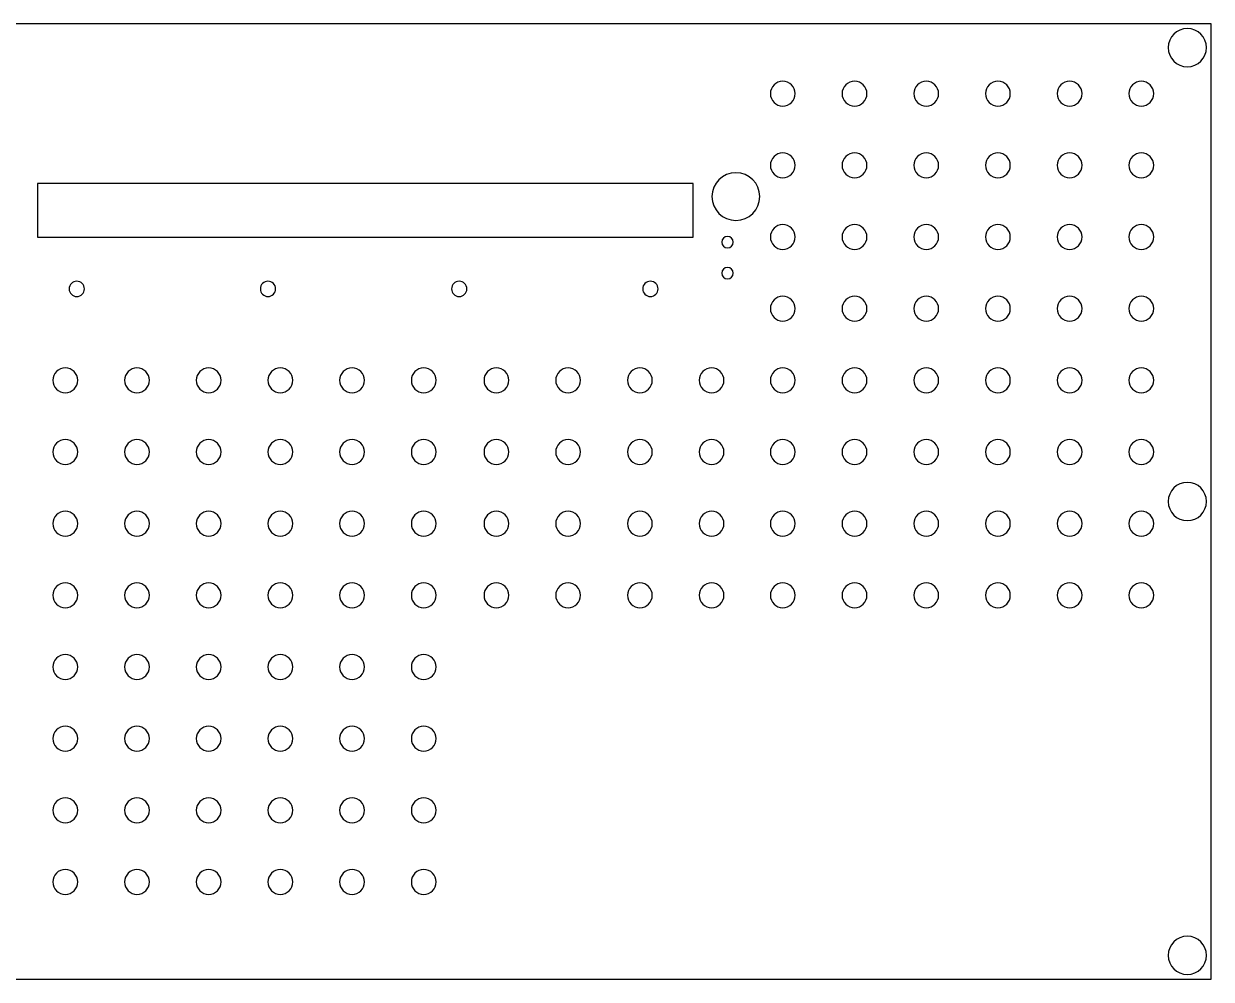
# Model space of a CAD drawing. Extents: x -567 to 567, y -283 to 283.
# Drawn here: x -137 to 567, y -283 to 283 of the extents above; entities that cross this region are included whole.
import ezdxf

# ---------------------------------------------------------------- set-up
doc = ezdxf.new("R2010")
doc.units = 0
doc.layers.add('Shape2DView', color=7, linetype='CONTINUOUS')

msp = doc.modelspace()

# ---------------------------------------------------------------- linework, layer by layer
at = {"layer": 'Shape2DView', "color": 7}
for points in [[(566.929134, 283.464567), (-566.929134, 283.464567), (-566.929134, -283.464567)], [(566.929134, -283.464567), (566.929134, 283.464567)], [(259.715905, 188.708032), (-129.092599, 188.708032), (-129.092599, 156.925985)], [(259.715905, 156.925985), (259.715905, 188.708032)], [(-129.092599, 156.925985), (259.715905, 156.925985)], [(-566.929134, -283.464567), (566.929134, -283.464567)]]:
    msp.add_lwpolyline(points, dxfattribs=at)
for points in [[(552.755875, 280.629921), (546.493754, 280.629921), (541.417301, 275.553474), (541.417292, 269.291354)], [(564.094457, 269.291354), (564.094449, 275.553474), (559.017995, 280.629921), (552.755875, 280.629921)], [(541.417292, 269.291354), (541.417284, 263.029233), (546.493724, 257.952773), (552.755845, 257.952756)], [(552.755905, 257.952756), (559.018025, 257.952773), (564.094466, 263.029233), (564.094457, 269.291354)], [(312.845649, 249.349607), (308.775271, 249.349607), (305.475576, 246.049916), (305.47557, 241.979537)], [(320.215728, 241.979537), (320.215723, 246.049916), (316.916028, 249.349607), (312.845649, 249.349607)], [(355.365335, 249.349607), (351.294956, 249.349607), (347.995261, 246.049916), (347.995256, 241.979537)], [(362.735413, 241.979537), (362.735408, 246.049916), (359.435713, 249.349607), (355.365335, 249.349607)], [(397.885019, 249.349607), (393.814641, 249.349607), (390.514946, 246.049916), (390.51494, 241.979537)], [(405.255098, 241.979537), (405.255093, 246.049916), (401.955398, 249.349607), (397.885019, 249.349607)], [(440.404705, 249.349607), (436.334326, 249.349607), (433.034631, 246.049916), (433.034626, 241.979537)], [(447.774784, 241.979537), (447.774778, 246.049916), (444.475083, 249.349607), (440.404705, 249.349607)], [(482.92439, 249.349607), (478.854011, 249.349607), (475.554316, 246.049916), (475.554311, 241.979537)], [(490.294468, 241.979537), (490.294463, 246.049916), (486.994768, 249.349607), (482.92439, 249.349607)], [(525.444075, 249.349607), (521.373696, 249.349607), (518.074001, 246.049916), (518.073996, 241.979537)], [(532.814154, 241.979537), (532.814148, 246.049916), (529.514453, 249.349607), (525.444075, 249.349607)], [(305.47557, 241.979537), (305.475565, 237.909159), (308.775251, 234.60946), (312.84563, 234.609449)], [(312.845669, 234.609449), (316.916048, 234.60946), (320.215734, 237.909159), (320.215728, 241.979537)], [(347.995256, 241.979537), (347.99525, 237.909159), (351.294937, 234.609459), (355.365315, 234.609449)], [(355.365354, 234.609449), (359.435732, 234.609459), (362.735419, 237.909159), (362.735413, 241.979537)], [(390.51494, 241.979537), (390.514935, 237.909159), (393.814621, 234.609459), (397.885, 234.609449)], [(397.885039, 234.609449), (401.955417, 234.609459), (405.255104, 237.909159), (405.255098, 241.979537)], [(433.034626, 241.979537), (433.03462, 237.909159), (436.334307, 234.609459), (440.404685, 234.609449)], [(440.404724, 234.609449), (444.475103, 234.609459), (447.774789, 237.909159), (447.774784, 241.979537)], [(475.554311, 241.979537), (475.554305, 237.909159), (478.853992, 234.609459), (482.92437, 234.609449)], [(482.924409, 234.609449), (486.994787, 234.609459), (490.294474, 237.909159), (490.294468, 241.979537)], [(518.073996, 241.979537), (518.07399, 237.909159), (521.373676, 234.60946), (525.444055, 234.609449)], [(525.444095, 234.609449), (529.514473, 234.60946), (532.814159, 237.909159), (532.814154, 241.979537)], [(312.845649, 206.829922), (308.775271, 206.829922), (305.475576, 203.530231), (305.47557, 199.459853)], [(320.215728, 199.459853), (320.215723, 203.530231), (316.916028, 206.829922), (312.845649, 206.829922)], [(355.365335, 206.829922), (351.294956, 206.829922), (347.995261, 203.530231), (347.995256, 199.459853)], [(362.735413, 199.459853), (362.735408, 203.530231), (359.435713, 206.829922), (355.365335, 206.829922)], [(397.885019, 206.829922), (393.814641, 206.829922), (390.514946, 203.530231), (390.51494, 199.459853)], [(405.255098, 199.459853), (405.255093, 203.530231), (401.955398, 206.829922), (397.885019, 206.829922)], [(440.404705, 206.829922), (436.334326, 206.829922), (433.034631, 203.530231), (433.034626, 199.459853)], [(447.774784, 199.459853), (447.774778, 203.530231), (444.475083, 206.829922), (440.404705, 206.829922)], [(482.92439, 206.829922), (478.854011, 206.829922), (475.554316, 203.530231), (475.554311, 199.459853)], [(490.294468, 199.459853), (490.294463, 203.530231), (486.994768, 206.829922), (482.92439, 206.829922)], [(525.444075, 206.829922), (521.373696, 206.829922), (518.074001, 203.530231), (518.073996, 199.459853)], [(532.814154, 199.459853), (532.814148, 203.530231), (529.514453, 206.829922), (525.444075, 206.829922)], [(305.47557, 199.459853), (305.475565, 195.389474), (308.775251, 192.089775), (312.84563, 192.089764)], [(312.845669, 192.089764), (316.916048, 192.089775), (320.215734, 195.389474), (320.215728, 199.459853)], [(347.995256, 199.459853), (347.99525, 195.389474), (351.294937, 192.089775), (355.365315, 192.089764)], [(355.365354, 192.089764), (359.435732, 192.089775), (362.735419, 195.389474), (362.735413, 199.459853)], [(390.51494, 199.459853), (390.514935, 195.389474), (393.814621, 192.089775), (397.885, 192.089764)], [(397.885039, 192.089764), (401.955417, 192.089775), (405.255104, 195.389474), (405.255098, 199.459853)], [(433.034626, 199.459853), (433.03462, 195.389474), (436.334307, 192.089775), (440.404685, 192.089764)], [(440.404724, 192.089764), (444.475103, 192.089775), (447.774789, 195.389474), (447.774784, 199.459853)], [(475.554311, 199.459853), (475.554305, 195.389474), (478.853992, 192.089775), (482.92437, 192.089764)], [(482.924409, 192.089764), (486.994787, 192.089775), (490.294474, 195.389474), (490.294468, 199.459853)], [(518.073996, 199.459853), (518.07399, 195.389474), (521.373676, 192.089775), (525.444055, 192.089764)], [(525.444095, 192.089764), (529.514473, 192.089775), (532.814159, 195.389474), (532.814154, 199.459853)], [(284.998111, 195.080315), (277.17046, 195.080295), (270.824909, 188.734719), (270.82492, 180.907068)], [(299.171377, 180.907068), (299.171387, 188.734719), (292.825836, 195.080295), (284.998186, 195.080315)], [(270.82492, 180.907068), (270.82493, 173.079417), (277.170498, 166.733858), (284.998148, 166.733858)], [(284.998148, 166.733858), (292.825799, 166.733858), (299.171366, 173.079417), (299.171377, 180.907068)], [(312.845649, 164.310237), (308.775271, 164.310237), (305.475576, 161.010546), (305.47557, 156.940168)], [(320.215728, 156.940168), (320.215723, 161.010546), (316.916028, 164.310237), (312.845649, 164.310237)], [(355.365335, 164.310237), (351.294956, 164.310237), (347.995261, 161.010546), (347.995256, 156.940168)], [(362.735413, 156.940168), (362.735408, 161.010546), (359.435713, 164.310237), (355.365335, 164.310237)], [(397.885019, 164.310237), (393.814641, 164.310237), (390.514946, 161.010546), (390.51494, 156.940168)], [(405.255098, 156.940168), (405.255093, 161.010546), (401.955398, 164.310237), (397.885019, 164.310237)], [(440.404705, 164.310237), (436.334326, 164.310237), (433.034631, 161.010546), (433.034626, 156.940168)], [(447.774784, 156.940168), (447.774778, 161.010546), (444.475083, 164.310237), (440.404705, 164.310237)], [(482.92439, 164.310237), (478.854011, 164.310237), (475.554316, 161.010546), (475.554311, 156.940168)], [(490.294468, 156.940168), (490.294463, 161.010546), (486.994768, 164.310237), (482.92439, 164.310237)], [(525.444075, 164.310237), (521.373696, 164.310237), (518.074001, 161.010546), (518.073996, 156.940168)], [(532.814154, 156.940168), (532.814148, 161.010546), (529.514453, 164.310237), (525.444075, 164.310237)], [(280.074331, 157.285985), (278.195695, 157.28598), (276.672763, 155.763041), (276.672765, 153.884405)], [(283.475914, 153.884405), (283.475917, 155.763041), (281.952985, 157.28598), (280.074349, 157.285985)], [(305.47557, 156.940168), (305.475565, 152.86979), (308.775251, 149.57009), (312.84563, 149.570079)], [(312.845669, 149.570079), (316.916048, 149.57009), (320.215734, 152.86979), (320.215728, 156.940168)], [(347.995256, 156.940168), (347.99525, 152.869789), (351.294937, 149.57009), (355.365315, 149.570079)], [(355.365354, 149.570079), (359.435732, 149.57009), (362.735419, 152.869789), (362.735413, 156.940168)], [(390.51494, 156.940168), (390.514935, 152.869789), (393.814621, 149.57009), (397.885, 149.570079)], [(397.885039, 149.570079), (401.955417, 149.57009), (405.255104, 152.869789), (405.255098, 156.940168)], [(433.034626, 156.940168), (433.03462, 152.869789), (436.334307, 149.57009), (440.404685, 149.570079)], [(440.404724, 149.570079), (444.475103, 149.57009), (447.774789, 152.869789), (447.774784, 156.940168)], [(475.554311, 156.940168), (475.554305, 152.869789), (478.853992, 149.57009), (482.92437, 149.570079)], [(482.924409, 149.570079), (486.994787, 149.57009), (490.294474, 152.869789), (490.294468, 156.940168)], [(518.073996, 156.940168), (518.07399, 152.86979), (521.373676, 149.57009), (525.444055, 149.570079)], [(525.444095, 149.570079), (529.514473, 149.57009), (532.814159, 152.86979), (532.814154, 156.940168)], [(276.672765, 153.884405), (276.672767, 152.005769), (278.195704, 150.482835), (280.07434, 150.482835)], [(280.07434, 150.482835), (281.952976, 150.482835), (283.475912, 152.005769), (283.475914, 153.884405)], [(280.074331, 138.897638), (278.195695, 138.897633), (276.672763, 137.374694), (276.672765, 135.496058)], [(276.672765, 135.496058), (276.672767, 133.617422), (278.195704, 132.094488), (280.07434, 132.094488)], [(280.07434, 132.094488), (281.952976, 132.094488), (283.475912, 133.617422), (283.475914, 135.496058)], [(283.475914, 135.496058), (283.475917, 137.374694), (281.952985, 138.897633), (280.074349, 138.897638)], [(-105.854186, 130.671496), (-108.359034, 130.671496), (-110.389615, 128.640917), (-110.389618, 126.136069)], [(-101.318753, 126.136069), (-101.318756, 128.640917), (-103.349337, 130.671496), (-105.854186, 130.671496)], [(7.531641, 130.671496), (5.026793, 130.671496), (2.996211, 128.640917), (2.996208, 126.136069)], [(12.067074, 126.136069), (12.067071, 128.640917), (10.036489, 130.671496), (7.531641, 130.671496)], [(120.917468, 130.671496), (118.41262, 130.671496), (116.382039, 128.640917), (116.382035, 126.136069)], [(125.452901, 126.136069), (125.452898, 128.640917), (123.422316, 130.671496), (120.917468, 130.671496)], [(234.303295, 130.671496), (231.798447, 130.671496), (229.767865, 128.640917), (229.767862, 126.136069)], [(238.838728, 126.136069), (238.838724, 128.640917), (236.808143, 130.671496), (234.303295, 130.671496)], [(-110.389618, 126.136069), (-110.389622, 123.631221), (-108.359046, 121.600636), (-105.854198, 121.60063)], [(-105.854174, 121.60063), (-103.349325, 121.600636), (-101.318749, 123.631221), (-101.318753, 126.136069)], [(2.996208, 126.136069), (2.996205, 123.631221), (5.026781, 121.600636), (7.531629, 121.60063)], [(7.531653, 121.60063), (10.036501, 121.600636), (12.067077, 123.631221), (12.067074, 126.136069)], [(116.382035, 126.136069), (116.382032, 123.631221), (118.412608, 121.600636), (120.917456, 121.60063)], [(120.91748, 121.60063), (123.422328, 121.600636), (125.452905, 123.631221), (125.452901, 126.136069)], [(229.767862, 126.136069), (229.767858, 123.631221), (231.798435, 121.600636), (234.303283, 121.60063)], [(234.303307, 121.60063), (236.808155, 121.600636), (238.838731, 123.631221), (238.838728, 126.136069)], [(312.845649, 121.790552), (308.775271, 121.790552), (305.475576, 118.490861), (305.47557, 114.420482)], [(320.215728, 114.420482), (320.215723, 118.490861), (316.916028, 121.790552), (312.845649, 121.790552)], [(355.365335, 121.790552), (351.294956, 121.790552), (347.995261, 118.490861), (347.995256, 114.420482)], [(362.735413, 114.420482), (362.735408, 118.490861), (359.435713, 121.790552), (355.365335, 121.790552)], [(397.885019, 121.790552), (393.814641, 121.790552), (390.514946, 118.490861), (390.51494, 114.420482)], [(405.255098, 114.420482), (405.255093, 118.490861), (401.955398, 121.790552), (397.885019, 121.790552)], [(440.404705, 121.790552), (436.334326, 121.790552), (433.034631, 118.490861), (433.034626, 114.420482)], [(447.774784, 114.420482), (447.774778, 118.490861), (444.475083, 121.790552), (440.404705, 121.790552)], [(482.92439, 121.790552), (478.854011, 121.790552), (475.554316, 118.490861), (475.554311, 114.420482)], [(490.294468, 114.420482), (490.294463, 118.490861), (486.994768, 121.790552), (482.92439, 121.790552)], [(525.444075, 121.790552), (521.373696, 121.790552), (518.074001, 118.490861), (518.073996, 114.420482)], [(532.814154, 114.420482), (532.814148, 118.490861), (529.514453, 121.790552), (525.444075, 121.790552)], [(305.47557, 114.420482), (305.475565, 110.350104), (308.775251, 107.050405), (312.84563, 107.050394)], [(312.845669, 107.050394), (316.916048, 107.050405), (320.215734, 110.350104), (320.215728, 114.420482)], [(347.995256, 114.420482), (347.99525, 110.350104), (351.294937, 107.050404), (355.365315, 107.050394)], [(355.365354, 107.050394), (359.435732, 107.050404), (362.735419, 110.350104), (362.735413, 114.420482)], [(390.51494, 114.420482), (390.514935, 110.350104), (393.814621, 107.050404), (397.885, 107.050394)], [(397.885039, 107.050394), (401.955417, 107.050404), (405.255104, 110.350104), (405.255098, 114.420482)], [(433.034626, 114.420482), (433.03462, 110.350104), (436.334307, 107.050404), (440.404685, 107.050394)], [(440.404724, 107.050394), (444.475103, 107.050404), (447.774789, 110.350104), (447.774784, 114.420482)], [(475.554311, 114.420482), (475.554305, 110.350104), (478.853992, 107.050404), (482.92437, 107.050394)], [(482.924409, 107.050394), (486.994787, 107.050404), (490.294474, 110.350104), (490.294468, 114.420482)], [(518.073996, 114.420482), (518.07399, 110.350104), (521.373676, 107.050405), (525.444055, 107.050394)], [(525.444095, 107.050394), (529.514473, 107.050405), (532.814159, 110.350104), (532.814154, 114.420482)], [(-112.68002, 79.270867), (-116.750398, 79.270867), (-120.050093, 75.971176), (-120.050099, 71.900798)], [(-105.309941, 71.900798), (-105.309946, 75.971176), (-108.609642, 79.270867), (-112.68002, 79.270867)], [(-70.160335, 79.270867), (-74.230713, 79.270867), (-77.530408, 75.971176), (-77.530414, 71.900798)], [(-62.790256, 71.900798), (-62.790261, 75.971176), (-66.089956, 79.270867), (-70.160335, 79.270867)], [(-27.64065, 79.270867), (-31.711028, 79.270867), (-35.010724, 75.971176), (-35.010729, 71.900798)], [(-20.270571, 71.900798), (-20.270576, 75.971176), (-23.570272, 79.270867), (-27.64065, 79.270867)], [(14.879036, 79.270867), (10.808657, 79.270867), (7.508962, 75.971176), (7.508957, 71.900798)], [(22.249114, 71.900798), (22.249109, 75.971176), (18.949414, 79.270867), (14.879036, 79.270867)], [(57.39872, 79.270867), (53.328342, 79.270867), (50.028647, 75.971176), (50.028641, 71.900798)], [(64.768799, 71.900798), (64.768794, 75.971176), (61.469099, 79.270867), (57.39872, 79.270867)], [(99.918405, 79.270867), (95.848027, 79.270867), (92.548331, 75.971176), (92.548326, 71.900798)], [(107.288484, 71.900798), (107.288479, 75.971176), (103.988783, 79.270867), (99.918405, 79.270867)], [(143.022027, 79.270867), (138.951649, 79.270867), (135.651954, 75.971176), (135.651948, 71.900798)], [(150.392106, 71.900798), (150.392101, 75.971176), (147.092406, 79.270867), (143.022027, 79.270867)], [(185.541713, 79.270867), (181.471334, 79.270867), (178.171639, 75.971176), (178.171634, 71.900798)], [(192.911791, 71.900798), (192.911786, 75.971176), (189.612091, 79.270867), (185.541713, 79.270867)], [(228.061397, 79.270867), (223.991019, 79.270867), (220.691324, 75.971176), (220.691318, 71.900798)], [(235.431476, 71.900798), (235.431471, 75.971176), (232.131776, 79.270867), (228.061397, 79.270867)], [(270.581083, 79.270867), (266.510704, 79.270867), (263.211009, 75.971176), (263.211004, 71.900798)], [(277.951162, 71.900798), (277.951156, 75.971176), (274.651461, 79.270867), (270.581083, 79.270867)], [(312.845649, 79.270867), (308.775271, 79.270867), (305.475576, 75.971176), (305.47557, 71.900798)], [(320.215728, 71.900798), (320.215723, 75.971176), (316.916028, 79.270867), (312.845649, 79.270867)], [(355.365335, 79.270867), (351.294956, 79.270867), (347.995261, 75.971176), (347.995256, 71.900798)], [(362.735413, 71.900798), (362.735408, 75.971176), (359.435713, 79.270867), (355.365335, 79.270867)], [(397.885019, 79.270867), (393.814641, 79.270867), (390.514946, 75.971176), (390.51494, 71.900798)], [(405.255098, 71.900798), (405.255093, 75.971176), (401.955398, 79.270867), (397.885019, 79.270867)], [(440.404705, 79.270867), (436.334326, 79.270867), (433.034631, 75.971176), (433.034626, 71.900798)], [(447.774784, 71.900798), (447.774778, 75.971176), (444.475083, 79.270867), (440.404705, 79.270867)], [(482.92439, 79.270867), (478.854011, 79.270867), (475.554316, 75.971176), (475.554311, 71.900798)], [(490.294468, 71.900798), (490.294463, 75.971176), (486.994768, 79.270867), (482.92439, 79.270867)], [(525.444075, 79.270867), (521.373696, 79.270867), (518.074001, 75.971176), (518.073996, 71.900798)], [(532.814154, 71.900798), (532.814148, 75.971176), (529.514453, 79.270867), (525.444075, 79.270867)], [(-120.050099, 71.900798), (-120.050104, 67.830419), (-116.750418, 64.53072), (-112.68004, 64.530709)], [(-112.68, 64.530709), (-108.609622, 64.53072), (-105.309935, 67.830419), (-105.309941, 71.900798)], [(-77.530414, 71.900798), (-77.530419, 67.830419), (-74.230733, 64.53072), (-70.160354, 64.530709)], [(-70.160315, 64.530709), (-66.089937, 64.53072), (-62.79025, 67.830419), (-62.790256, 71.900798)], [(-35.010729, 71.900798), (-35.010734, 67.830419), (-31.711048, 64.53072), (-27.64067, 64.530709)], [(-27.640631, 64.530709), (-23.570252, 64.53072), (-20.270566, 67.830419), (-20.270571, 71.900798)], [(7.508957, 71.900798), (7.508951, 67.830419), (10.808638, 64.53072), (14.879016, 64.530709)], [(14.879055, 64.530709), (18.949433, 64.53072), (22.24912, 67.830419), (22.249114, 71.900798)], [(50.028641, 71.900798), (50.028636, 67.830419), (53.328322, 64.53072), (57.398701, 64.530709)], [(57.39874, 64.530709), (61.469118, 64.53072), (64.768805, 67.830419), (64.768799, 71.900798)], [(92.548326, 71.900798), (92.548321, 67.830419), (95.848007, 64.53072), (99.918386, 64.530709)], [(99.918425, 64.530709), (103.988803, 64.53072), (107.288489, 67.830419), (107.288484, 71.900798)], [(135.651948, 71.900798), (135.651943, 67.830419), (138.951629, 64.53072), (143.022008, 64.530709)], [(143.022047, 64.530709), (147.092426, 64.53072), (150.392112, 67.830419), (150.392106, 71.900798)], [(178.171634, 71.900798), (178.171628, 67.830419), (181.471315, 64.53072), (185.541693, 64.530709)], [(185.541732, 64.530709), (189.61211, 64.53072), (192.911797, 67.830419), (192.911791, 71.900798)], [(220.691318, 71.900798), (220.691313, 67.830419), (223.990999, 64.53072), (228.061378, 64.530709)], [(228.061417, 64.530709), (232.131795, 64.53072), (235.431482, 67.830419), (235.431476, 71.900798)], [(263.211004, 71.900798), (263.210998, 67.830419), (266.510685, 64.53072), (270.581063, 64.530709)], [(270.581102, 64.530709), (274.651481, 64.53072), (277.951167, 67.830419), (277.951162, 71.900798)], [(305.47557, 71.900798), (305.475565, 67.830419), (308.775251, 64.53072), (312.84563, 64.530709)], [(312.845669, 64.530709), (316.916048, 64.53072), (320.215734, 67.830419), (320.215728, 71.900798)], [(347.995256, 71.900798), (347.99525, 67.830419), (351.294937, 64.53072), (355.365315, 64.530709)], [(355.365354, 64.530709), (359.435732, 64.53072), (362.735419, 67.830419), (362.735413, 71.900798)], [(390.51494, 71.900798), (390.514935, 67.830419), (393.814621, 64.53072), (397.885, 64.530709)], [(397.885039, 64.530709), (401.955417, 64.53072), (405.255104, 67.830419), (405.255098, 71.900798)], [(433.034626, 71.900798), (433.03462, 67.830419), (436.334307, 64.53072), (440.404685, 64.530709)], [(440.404724, 64.530709), (444.475103, 64.53072), (447.774789, 67.830419), (447.774784, 71.900798)], [(475.554311, 71.900798), (475.554305, 67.830419), (478.853992, 64.53072), (482.92437, 64.530709)], [(482.924409, 64.530709), (486.994787, 64.53072), (490.294474, 67.830419), (490.294468, 71.900798)], [(518.073996, 71.900798), (518.07399, 67.830419), (521.373676, 64.53072), (525.444055, 64.530709)], [(525.444095, 64.530709), (529.514473, 64.53072), (532.814159, 67.830419), (532.814154, 71.900798)], [(-112.68002, 36.751181), (-116.750398, 36.751181), (-120.050093, 33.451491), (-120.050099, 29.381112)], [(-105.309941, 29.381112), (-105.309946, 33.451491), (-108.609642, 36.751181), (-112.68002, 36.751181)], [(-70.160335, 36.751181), (-74.230713, 36.751181), (-77.530408, 33.45149), (-77.530414, 29.381112)], [(-62.790256, 29.381112), (-62.790261, 33.45149), (-66.089956, 36.751181), (-70.160335, 36.751181)], [(-27.64065, 36.751181), (-31.711028, 36.751181), (-35.010724, 33.45149), (-35.010729, 29.381112)], [(-20.270571, 29.381112), (-20.270576, 33.45149), (-23.570272, 36.751181), (-27.64065, 36.751181)], [(14.879036, 36.751181), (10.808657, 36.751181), (7.508962, 33.45149), (7.508957, 29.381112)], [(22.249114, 29.381112), (22.249109, 33.45149), (18.949414, 36.751181), (14.879036, 36.751181)], [(57.39872, 36.751181), (53.328342, 36.751181), (50.028647, 33.45149), (50.028641, 29.381112)], [(64.768799, 29.381112), (64.768794, 33.45149), (61.469099, 36.751181), (57.39872, 36.751181)], [(99.918405, 36.751181), (95.848027, 36.751181), (92.548331, 33.45149), (92.548326, 29.381112)], [(107.288484, 29.381112), (107.288479, 33.45149), (103.988783, 36.751181), (99.918405, 36.751181)], [(143.022027, 36.751181), (138.951649, 36.751181), (135.651954, 33.451491), (135.651948, 29.381112)], [(150.392106, 29.381112), (150.392101, 33.451491), (147.092406, 36.751181), (143.022027, 36.751181)], [(185.541713, 36.751181), (181.471334, 36.751181), (178.171639, 33.45149), (178.171634, 29.381112)], [(192.911791, 29.381112), (192.911786, 33.45149), (189.612091, 36.751181), (185.541713, 36.751181)], [(228.061397, 36.751181), (223.991019, 36.751181), (220.691324, 33.45149), (220.691318, 29.381112)], [(235.431476, 29.381112), (235.431471, 33.45149), (232.131776, 36.751181), (228.061397, 36.751181)], [(270.581083, 36.751181), (266.510704, 36.751181), (263.211009, 33.45149), (263.211004, 29.381112)], [(277.951162, 29.381112), (277.951156, 33.45149), (274.651461, 36.751181), (270.581083, 36.751181)], [(312.845649, 36.751181), (308.775271, 36.751181), (305.475576, 33.451491), (305.47557, 29.381112)], [(320.215728, 29.381112), (320.215723, 33.451491), (316.916028, 36.751181), (312.845649, 36.751181)], [(355.365335, 36.751181), (351.294956, 36.751181), (347.995261, 33.45149), (347.995256, 29.381112)], [(362.735413, 29.381112), (362.735408, 33.45149), (359.435713, 36.751181), (355.365335, 36.751181)], [(397.885019, 36.751181), (393.814641, 36.751181), (390.514946, 33.45149), (390.51494, 29.381112)], [(405.255098, 29.381112), (405.255093, 33.45149), (401.955398, 36.751181), (397.885019, 36.751181)], [(440.404705, 36.751181), (436.334326, 36.751181), (433.034631, 33.45149), (433.034626, 29.381112)], [(447.774784, 29.381112), (447.774778, 33.45149), (444.475083, 36.751181), (440.404705, 36.751181)], [(482.92439, 36.751181), (478.854011, 36.751181), (475.554316, 33.45149), (475.554311, 29.381112)], [(490.294468, 29.381112), (490.294463, 33.45149), (486.994768, 36.751181), (482.92439, 36.751181)], [(525.444075, 36.751181), (521.373696, 36.751181), (518.074001, 33.451491), (518.073996, 29.381112)], [(532.814154, 29.381112), (532.814148, 33.451491), (529.514453, 36.751181), (525.444075, 36.751181)], [(-120.050099, 29.381112), (-120.050104, 25.310734), (-116.750418, 22.011034), (-112.68004, 22.011023)], [(-112.68, 22.011023), (-108.609622, 22.011034), (-105.309935, 25.310734), (-105.309941, 29.381112)], [(-77.530414, 29.381112), (-77.530419, 25.310734), (-74.230733, 22.011034), (-70.160354, 22.011023)], [(-70.160315, 22.011023), (-66.089937, 22.011034), (-62.79025, 25.310734), (-62.790256, 29.381112)], [(-35.010729, 29.381112), (-35.010734, 25.310734), (-31.711048, 22.011034), (-27.64067, 22.011023)], [(-27.640631, 22.011023), (-23.570252, 22.011034), (-20.270566, 25.310734), (-20.270571, 29.381112)], [(7.508957, 29.381112), (7.508951, 25.310734), (10.808638, 22.011034), (14.879016, 22.011023)], [(14.879055, 22.011023), (18.949433, 22.011034), (22.24912, 25.310734), (22.249114, 29.381112)], [(50.028641, 29.381112), (50.028636, 25.310734), (53.328322, 22.011034), (57.398701, 22.011023)], [(57.39874, 22.011023), (61.469118, 22.011034), (64.768805, 25.310734), (64.768799, 29.381112)], [(92.548326, 29.381112), (92.548321, 25.310734), (95.848007, 22.011034), (99.918386, 22.011023)], [(99.918425, 22.011023), (103.988803, 22.011034), (107.288489, 25.310734), (107.288484, 29.381112)], [(135.651948, 29.381112), (135.651943, 25.310734), (138.951629, 22.011034), (143.022008, 22.011023)], [(143.022047, 22.011023), (147.092426, 22.011034), (150.392112, 25.310734), (150.392106, 29.381112)], [(178.171634, 29.381112), (178.171628, 25.310734), (181.471315, 22.011034), (185.541693, 22.011023)], [(185.541732, 22.011023), (189.61211, 22.011034), (192.911797, 25.310734), (192.911791, 29.381112)], [(220.691318, 29.381112), (220.691313, 25.310734), (223.990999, 22.011034), (228.061378, 22.011023)], [(228.061417, 22.011023), (232.131795, 22.011034), (235.431482, 25.310734), (235.431476, 29.381112)], [(263.211004, 29.381112), (263.210998, 25.310734), (266.510685, 22.011034), (270.581063, 22.011023)], [(270.581102, 22.011023), (274.651481, 22.011034), (277.951167, 25.310734), (277.951162, 29.381112)], [(305.47557, 29.381112), (305.475565, 25.310734), (308.775251, 22.011034), (312.84563, 22.011023)], [(312.845669, 22.011023), (316.916048, 22.011034), (320.215734, 25.310734), (320.215728, 29.381112)], [(347.995256, 29.381112), (347.99525, 25.310734), (351.294937, 22.011034), (355.365315, 22.011023)], [(355.365354, 22.011023), (359.435732, 22.011034), (362.735419, 25.310734), (362.735413, 29.381112)], [(390.51494, 29.381112), (390.514935, 25.310734), (393.814621, 22.011034), (397.885, 22.011023)], [(397.885039, 22.011023), (401.955417, 22.011034), (405.255104, 25.310734), (405.255098, 29.381112)], [(433.034626, 29.381112), (433.03462, 25.310734), (436.334307, 22.011034), (440.404685, 22.011023)], [(440.404724, 22.011023), (444.475103, 22.011034), (447.774789, 25.310734), (447.774784, 29.381112)], [(475.554311, 29.381112), (475.554305, 25.310734), (478.853992, 22.011034), (482.92437, 22.011023)], [(482.924409, 22.011023), (486.994787, 22.011034), (490.294474, 25.310734), (490.294468, 29.381112)], [(518.073996, 29.381112), (518.07399, 25.310734), (521.373676, 22.011034), (525.444055, 22.011023)], [(525.444095, 22.011023), (529.514473, 22.011034), (532.814159, 25.310734), (532.814154, 29.381112)], [(552.755875, 11.338583), (546.493754, 11.338583), (541.417301, 6.262135), (541.417292, 0.000015)], [(564.094457, 0.000015), (564.094449, 6.262135), (559.017995, 11.338583), (552.755875, 11.338583)], [(541.417292, 0.000015), (541.417284, -6.262105), (546.493724, -11.338566), (552.755845, -11.338582)], [(552.755905, -11.338582), (559.018025, -11.338566), (564.094466, -6.262105), (564.094457, 0.000015)], [(-112.68002, -5.768503), (-116.750398, -5.768503), (-120.050093, -9.068194), (-120.050099, -13.138573)], [(-105.309941, -13.138573), (-105.309946, -9.068194), (-108.609642, -5.768503), (-112.68002, -5.768503)], [(-70.160335, -5.768503), (-74.230713, -5.768503), (-77.530408, -9.068194), (-77.530414, -13.138573)], [(-62.790256, -13.138573), (-62.790261, -9.068194), (-66.089956, -5.768503), (-70.160335, -5.768503)], [(-27.64065, -5.768503), (-31.711028, -5.768503), (-35.010724, -9.068194), (-35.010729, -13.138573)], [(-20.270571, -13.138573), (-20.270576, -9.068194), (-23.570272, -5.768503), (-27.64065, -5.768503)], [(14.879036, -5.768503), (10.808657, -5.768503), (7.508962, -9.068194), (7.508957, -13.138573)], [(22.249114, -13.138573), (22.249109, -9.068194), (18.949414, -5.768503), (14.879036, -5.768503)], [(57.39872, -5.768503), (53.328342, -5.768503), (50.028647, -9.068194), (50.028641, -13.138573)], [(64.768799, -13.138573), (64.768794, -9.068194), (61.469099, -5.768503), (57.39872, -5.768503)], [(99.918405, -5.768503), (95.848027, -5.768503), (92.548331, -9.068194), (92.548326, -13.138573)], [(107.288484, -13.138573), (107.288479, -9.068194), (103.988783, -5.768503), (99.918405, -5.768503)], [(143.022027, -5.768503), (138.951649, -5.768503), (135.651954, -9.068194), (135.651948, -13.138573)], [(150.392106, -13.138573), (150.392101, -9.068194), (147.092406, -5.768503), (143.022027, -5.768503)], [(185.541713, -5.768503), (181.471334, -5.768503), (178.171639, -9.068194), (178.171634, -13.138573)], [(192.911791, -13.138573), (192.911786, -9.068194), (189.612091, -5.768503), (185.541713, -5.768503)], [(228.061397, -5.768503), (223.991019, -5.768503), (220.691324, -9.068194), (220.691318, -13.138573)], [(235.431476, -13.138573), (235.431471, -9.068194), (232.131776, -5.768503), (228.061397, -5.768503)], [(270.581083, -5.768503), (266.510704, -5.768503), (263.211009, -9.068194), (263.211004, -13.138573)], [(277.951162, -13.138573), (277.951156, -9.068194), (274.651461, -5.768503), (270.581083, -5.768503)], [(312.845649, -5.768503), (308.775271, -5.768503), (305.475576, -9.068194), (305.47557, -13.138573)], [(320.215728, -13.138573), (320.215723, -9.068194), (316.916028, -5.768503), (312.845649, -5.768503)], [(355.365335, -5.768503), (351.294956, -5.768503), (347.995261, -9.068194), (347.995256, -13.138573)], [(362.735413, -13.138573), (362.735408, -9.068194), (359.435713, -5.768503), (355.365335, -5.768503)], [(397.885019, -5.768503), (393.814641, -5.768503), (390.514946, -9.068194), (390.51494, -13.138573)], [(405.255098, -13.138573), (405.255093, -9.068194), (401.955398, -5.768503), (397.885019, -5.768503)], [(440.404705, -5.768503), (436.334326, -5.768503), (433.034631, -9.068194), (433.034626, -13.138573)], [(447.774784, -13.138573), (447.774778, -9.068194), (444.475083, -5.768503), (440.404705, -5.768503)], [(482.92439, -5.768503), (478.854011, -5.768503), (475.554316, -9.068194), (475.554311, -13.138573)], [(490.294468, -13.138573), (490.294463, -9.068194), (486.994768, -5.768503), (482.92439, -5.768503)], [(525.444075, -5.768503), (521.373696, -5.768503), (518.074001, -9.068194), (518.073996, -13.138573)], [(532.814154, -13.138573), (532.814148, -9.068194), (529.514453, -5.768503), (525.444075, -5.768503)], [(-120.050099, -13.138573), (-120.050104, -17.208951), (-116.750418, -20.50865), (-112.68004, -20.508661)], [(-112.68, -20.508661), (-108.609622, -20.50865), (-105.309935, -17.208951), (-105.309941, -13.138573)], [(-77.530414, -13.138573), (-77.530419, -17.208951), (-74.230733, -20.508651), (-70.160354, -20.508661)], [(-70.160315, -20.508661), (-66.089937, -20.508651), (-62.79025, -17.208951), (-62.790256, -13.138573)], [(-35.010729, -13.138573), (-35.010734, -17.208951), (-31.711048, -20.508651), (-27.64067, -20.508661)], [(-27.640631, -20.508661), (-23.570252, -20.508651), (-20.270566, -17.208951), (-20.270571, -13.138573)], [(7.508957, -13.138573), (7.508951, -17.208951), (10.808638, -20.508651), (14.879016, -20.508661)], [(14.879055, -20.508661), (18.949433, -20.508651), (22.24912, -17.208951), (22.249114, -13.138573)], [(50.028641, -13.138573), (50.028636, -17.208951), (53.328322, -20.508651), (57.398701, -20.508661)], [(57.39874, -20.508661), (61.469118, -20.508651), (64.768805, -17.208951), (64.768799, -13.138573)], [(92.548326, -13.138573), (92.548321, -17.208951), (95.848007, -20.508651), (99.918386, -20.508661)], [(99.918425, -20.508661), (103.988803, -20.508651), (107.288489, -17.208951), (107.288484, -13.138573)], [(135.651948, -13.138573), (135.651943, -17.208951), (138.951629, -20.50865), (143.022008, -20.508661)], [(143.022047, -20.508661), (147.092426, -20.50865), (150.392112, -17.208951), (150.392106, -13.138573)], [(178.171634, -13.138573), (178.171628, -17.208951), (181.471315, -20.508651), (185.541693, -20.508661)], [(185.541732, -20.508661), (189.61211, -20.508651), (192.911797, -17.208951), (192.911791, -13.138573)], [(220.691318, -13.138573), (220.691313, -17.208951), (223.990999, -20.508651), (228.061378, -20.508661)], [(228.061417, -20.508661), (232.131795, -20.508651), (235.431482, -17.208951), (235.431476, -13.138573)], [(263.211004, -13.138573), (263.210998, -17.208951), (266.510685, -20.508651), (270.581063, -20.508661)], [(270.581102, -20.508661), (274.651481, -20.508651), (277.951167, -17.208951), (277.951162, -13.138573)], [(305.47557, -13.138573), (305.475565, -17.208951), (308.775251, -20.50865), (312.84563, -20.508661)], [(312.845669, -20.508661), (316.916048, -20.50865), (320.215734, -17.208951), (320.215728, -13.138573)], [(347.995256, -13.138573), (347.99525, -17.208951), (351.294937, -20.508651), (355.365315, -20.508661)], [(355.365354, -20.508661), (359.435732, -20.508651), (362.735419, -17.208951), (362.735413, -13.138573)], [(390.51494, -13.138573), (390.514935, -17.208951), (393.814621, -20.508651), (397.885, -20.508661)], [(397.885039, -20.508661), (401.955417, -20.508651), (405.255104, -17.208951), (405.255098, -13.138573)], [(433.034626, -13.138573), (433.03462, -17.208951), (436.334307, -20.508651), (440.404685, -20.508661)], [(440.404724, -20.508661), (444.475103, -20.508651), (447.774789, -17.208951), (447.774784, -13.138573)], [(475.554311, -13.138573), (475.554305, -17.208951), (478.853992, -20.508651), (482.92437, -20.508661)], [(482.924409, -20.508661), (486.994787, -20.508651), (490.294474, -17.208951), (490.294468, -13.138573)], [(518.073996, -13.138573), (518.07399, -17.208951), (521.373676, -20.50865), (525.444055, -20.508661)], [(525.444095, -20.508661), (529.514473, -20.50865), (532.814159, -17.208951), (532.814154, -13.138573)], [(-112.68002, -48.288188), (-116.750398, -48.288188), (-120.050093, -51.587879), (-120.050099, -55.658257)], [(-105.309941, -55.658257), (-105.309946, -51.587879), (-108.609642, -48.288188), (-112.68002, -48.288188)], [(-70.160335, -48.288188), (-74.230713, -48.288188), (-77.530408, -51.587879), (-77.530414, -55.658257)], [(-62.790256, -55.658257), (-62.790261, -51.587879), (-66.089956, -48.288188), (-70.160335, -48.288188)], [(-27.64065, -48.288188), (-31.711028, -48.288188), (-35.010724, -51.587879), (-35.010729, -55.658257)], [(-20.270571, -55.658257), (-20.270576, -51.587879), (-23.570272, -48.288188), (-27.64065, -48.288188)], [(14.879036, -48.288188), (10.808657, -48.288188), (7.508962, -51.587879), (7.508957, -55.658257)], [(22.249114, -55.658257), (22.249109, -51.587879), (18.949414, -48.288188), (14.879036, -48.288188)], [(57.39872, -48.288188), (53.328342, -48.288188), (50.028647, -51.587879), (50.028641, -55.658257)], [(64.768799, -55.658257), (64.768794, -51.587879), (61.469099, -48.288188), (57.39872, -48.288188)], [(99.918405, -48.288188), (95.848027, -48.288188), (92.548331, -51.587879), (92.548326, -55.658257)], [(107.288484, -55.658257), (107.288479, -51.587879), (103.988783, -48.288188), (99.918405, -48.288188)], [(143.022027, -48.288188), (138.951649, -48.288188), (135.651954, -51.587879), (135.651948, -55.658257)], [(150.392106, -55.658257), (150.392101, -51.587879), (147.092406, -48.288188), (143.022027, -48.288188)], [(185.541713, -48.288188), (181.471334, -48.288188), (178.171639, -51.587879), (178.171634, -55.658257)], [(192.911791, -55.658257), (192.911786, -51.587879), (189.612091, -48.288188), (185.541713, -48.288188)], [(228.061397, -48.288188), (223.991019, -48.288188), (220.691324, -51.587879), (220.691318, -55.658257)], [(235.431476, -55.658257), (235.431471, -51.587879), (232.131776, -48.288188), (228.061397, -48.288188)], [(270.581083, -48.288188), (266.510704, -48.288188), (263.211009, -51.587879), (263.211004, -55.658257)], [(277.951162, -55.658257), (277.951156, -51.587879), (274.651461, -48.288188), (270.581083, -48.288188)], [(312.845649, -48.288188), (308.775271, -48.288188), (305.475576, -51.587879), (305.47557, -55.658257)], [(320.215728, -55.658257), (320.215723, -51.587879), (316.916028, -48.288188), (312.845649, -48.288188)], [(355.365335, -48.288188), (351.294956, -48.288188), (347.995261, -51.587879), (347.995256, -55.658257)], [(362.735413, -55.658257), (362.735408, -51.587879), (359.435713, -48.288188), (355.365335, -48.288188)], [(397.885019, -48.288188), (393.814641, -48.288188), (390.514946, -51.587879), (390.51494, -55.658257)], [(405.255098, -55.658257), (405.255093, -51.587879), (401.955398, -48.288188), (397.885019, -48.288188)], [(440.404705, -48.288188), (436.334326, -48.288188), (433.034631, -51.587879), (433.034626, -55.658257)], [(447.774784, -55.658257), (447.774778, -51.587879), (444.475083, -48.288188), (440.404705, -48.288188)], [(482.92439, -48.288188), (478.854011, -48.288188), (475.554316, -51.587879), (475.554311, -55.658257)], [(490.294468, -55.658257), (490.294463, -51.587879), (486.994768, -48.288188), (482.92439, -48.288188)], [(525.444075, -48.288188), (521.373696, -48.288188), (518.074001, -51.587879), (518.073996, -55.658257)], [(532.814154, -55.658257), (532.814148, -51.587879), (529.514453, -48.288188), (525.444075, -48.288188)], [(-120.050099, -55.658257), (-120.050104, -59.728636), (-116.750418, -63.028335), (-112.68004, -63.028346)], [(-112.68, -63.028346), (-108.609622, -63.028335), (-105.309935, -59.728636), (-105.309941, -55.658257)], [(-77.530414, -55.658257), (-77.530419, -59.728636), (-74.230733, -63.028335), (-70.160354, -63.028346)], [(-70.160315, -63.028346), (-66.089937, -63.028335), (-62.79025, -59.728636), (-62.790256, -55.658257)], [(-35.010729, -55.658257), (-35.010734, -59.728636), (-31.711048, -63.028335), (-27.64067, -63.028346)], [(-27.640631, -63.028346), (-23.570252, -63.028335), (-20.270566, -59.728636), (-20.270571, -55.658257)], [(7.508957, -55.658257), (7.508951, -59.728636), (10.808638, -63.028335), (14.879016, -63.028346)], [(14.879055, -63.028346), (18.949433, -63.028335), (22.24912, -59.728636), (22.249114, -55.658257)], [(50.028641, -55.658257), (50.028636, -59.728636), (53.328322, -63.028335), (57.398701, -63.028346)], [(57.39874, -63.028346), (61.469118, -63.028335), (64.768805, -59.728636), (64.768799, -55.658257)], [(92.548326, -55.658257), (92.548321, -59.728636), (95.848007, -63.028335), (99.918386, -63.028346)], [(99.918425, -63.028346), (103.988803, -63.028335), (107.288489, -59.728636), (107.288484, -55.658257)], [(135.651948, -55.658257), (135.651943, -59.728636), (138.951629, -63.028335), (143.022008, -63.028346)], [(143.022047, -63.028346), (147.092426, -63.028335), (150.392112, -59.728636), (150.392106, -55.658257)], [(178.171634, -55.658257), (178.171628, -59.728636), (181.471315, -63.028335), (185.541693, -63.028346)], [(185.541732, -63.028346), (189.61211, -63.028335), (192.911797, -59.728636), (192.911791, -55.658257)], [(220.691318, -55.658257), (220.691313, -59.728636), (223.990999, -63.028335), (228.061378, -63.028346)], [(228.061417, -63.028346), (232.131795, -63.028335), (235.431482, -59.728636), (235.431476, -55.658257)], [(263.211004, -55.658257), (263.210998, -59.728636), (266.510685, -63.028335), (270.581063, -63.028346)], [(270.581102, -63.028346), (274.651481, -63.028335), (277.951167, -59.728636), (277.951162, -55.658257)], [(305.47557, -55.658257), (305.475565, -59.728636), (308.775251, -63.028335), (312.84563, -63.028346)], [(312.845669, -63.028346), (316.916048, -63.028335), (320.215734, -59.728636), (320.215728, -55.658257)], [(347.995256, -55.658257), (347.99525, -59.728636), (351.294937, -63.028335), (355.365315, -63.028346)], [(355.365354, -63.028346), (359.435732, -63.028335), (362.735419, -59.728636), (362.735413, -55.658257)], [(390.51494, -55.658257), (390.514935, -59.728636), (393.814621, -63.028335), (397.885, -63.028346)], [(397.885039, -63.028346), (401.955417, -63.028335), (405.255104, -59.728636), (405.255098, -55.658257)], [(433.034626, -55.658257), (433.03462, -59.728636), (436.334307, -63.028335), (440.404685, -63.028346)], [(440.404724, -63.028346), (444.475103, -63.028335), (447.774789, -59.728636), (447.774784, -55.658257)], [(475.554311, -55.658257), (475.554305, -59.728636), (478.853992, -63.028335), (482.92437, -63.028346)], [(482.924409, -63.028346), (486.994787, -63.028335), (490.294474, -59.728636), (490.294468, -55.658257)], [(518.073996, -55.658257), (518.07399, -59.728636), (521.373676, -63.028335), (525.444055, -63.028346)], [(525.444095, -63.028346), (529.514473, -63.028335), (532.814159, -59.728636), (532.814154, -55.658257)], [(-112.68002, -90.807874), (-116.750398, -90.807874), (-120.050093, -94.107564), (-120.050099, -98.177943)], [(-105.309941, -98.177943), (-105.309946, -94.107564), (-108.609642, -90.807874), (-112.68002, -90.807874)], [(-70.160335, -90.807874), (-74.230713, -90.807874), (-77.530408, -94.107565), (-77.530414, -98.177943)], [(-62.790256, -98.177943), (-62.790261, -94.107565), (-66.089956, -90.807874), (-70.160335, -90.807874)], [(-27.64065, -90.807874), (-31.711028, -90.807874), (-35.010724, -94.107565), (-35.010729, -98.177943)], [(-20.270571, -98.177943), (-20.270576, -94.107565), (-23.570272, -90.807874), (-27.64065, -90.807874)], [(14.879036, -90.807874), (10.808657, -90.807874), (7.508962, -94.107565), (7.508957, -98.177943)], [(22.249114, -98.177943), (22.249109, -94.107565), (18.949414, -90.807874), (14.879036, -90.807874)], [(57.39872, -90.807874), (53.328342, -90.807874), (50.028647, -94.107565), (50.028641, -98.177943)], [(64.768799, -98.177943), (64.768794, -94.107565), (61.469099, -90.807874), (57.39872, -90.807874)], [(99.918405, -90.807874), (95.848027, -90.807874), (92.548331, -94.107565), (92.548326, -98.177943)], [(107.288484, -98.177943), (107.288479, -94.107565), (103.988783, -90.807874), (99.918405, -90.807874)], [(-120.050099, -98.177943), (-120.050104, -102.248321), (-116.750418, -105.548021), (-112.68004, -105.548032)], [(-112.68, -105.548032), (-108.609622, -105.548021), (-105.309935, -102.248321), (-105.309941, -98.177943)], [(-77.530414, -98.177943), (-77.530419, -102.248321), (-74.230733, -105.548021), (-70.160354, -105.548032)], [(-70.160315, -105.548032), (-66.089937, -105.548021), (-62.79025, -102.248321), (-62.790256, -98.177943)], [(-35.010729, -98.177943), (-35.010734, -102.248321), (-31.711048, -105.548021), (-27.64067, -105.548032)], [(-27.640631, -105.548032), (-23.570252, -105.548021), (-20.270566, -102.248321), (-20.270571, -98.177943)], [(7.508957, -98.177943), (7.508951, -102.248321), (10.808638, -105.548021), (14.879016, -105.548032)], [(14.879055, -105.548032), (18.949433, -105.548021), (22.24912, -102.248321), (22.249114, -98.177943)], [(50.028641, -98.177943), (50.028636, -102.248321), (53.328322, -105.548021), (57.398701, -105.548032)], [(57.39874, -105.548032), (61.469118, -105.548021), (64.768805, -102.248321), (64.768799, -98.177943)], [(92.548326, -98.177943), (92.548321, -102.248321), (95.848007, -105.548021), (99.918386, -105.548032)], [(99.918425, -105.548032), (103.988803, -105.548021), (107.288489, -102.248321), (107.288484, -98.177943)], [(-112.68002, -133.327558), (-116.750398, -133.327558), (-120.050093, -136.627249), (-120.050099, -140.697628)], [(-105.309941, -140.697628), (-105.309946, -136.627249), (-108.609642, -133.327558), (-112.68002, -133.327558)], [(-70.160335, -133.327558), (-74.230713, -133.327558), (-77.530408, -136.627249), (-77.530414, -140.697628)], [(-62.790256, -140.697628), (-62.790261, -136.627249), (-66.089956, -133.327558), (-70.160335, -133.327558)], [(-27.64065, -133.327558), (-31.711028, -133.327558), (-35.010724, -136.627249), (-35.010729, -140.697628)], [(-20.270571, -140.697628), (-20.270576, -136.627249), (-23.570272, -133.327558), (-27.64065, -133.327558)], [(14.879036, -133.327558), (10.808657, -133.327558), (7.508962, -136.627249), (7.508957, -140.697628)], [(22.249114, -140.697628), (22.249109, -136.627249), (18.949414, -133.327558), (14.879036, -133.327558)], [(57.39872, -133.327558), (53.328342, -133.327558), (50.028647, -136.627249), (50.028641, -140.697628)], [(64.768799, -140.697628), (64.768794, -136.627249), (61.469099, -133.327558), (57.39872, -133.327558)], [(99.918405, -133.327558), (95.848027, -133.327558), (92.548331, -136.627249), (92.548326, -140.697628)], [(107.288484, -140.697628), (107.288479, -136.627249), (103.988783, -133.327558), (99.918405, -133.327558)], [(-120.050099, -140.697628), (-120.050104, -144.768006), (-116.750418, -148.067705), (-112.68004, -148.067716)], [(-112.68, -148.067716), (-108.609622, -148.067705), (-105.309935, -144.768006), (-105.309941, -140.697628)], [(-77.530414, -140.697628), (-77.530419, -144.768006), (-74.230733, -148.067706), (-70.160354, -148.067716)], [(-70.160315, -148.067716), (-66.089937, -148.067706), (-62.79025, -144.768006), (-62.790256, -140.697628)], [(-35.010729, -140.697628), (-35.010734, -144.768006), (-31.711048, -148.067706), (-27.64067, -148.067716)], [(-27.640631, -148.067716), (-23.570252, -148.067706), (-20.270566, -144.768006), (-20.270571, -140.697628)], [(7.508957, -140.697628), (7.508951, -144.768006), (10.808638, -148.067706), (14.879016, -148.067716)], [(14.879055, -148.067716), (18.949433, -148.067706), (22.24912, -144.768006), (22.249114, -140.697628)], [(50.028641, -140.697628), (50.028636, -144.768006), (53.328322, -148.067706), (57.398701, -148.067716)], [(57.39874, -148.067716), (61.469118, -148.067706), (64.768805, -144.768006), (64.768799, -140.697628)], [(92.548326, -140.697628), (92.548321, -144.768006), (95.848007, -148.067706), (99.918386, -148.067716)], [(99.918425, -148.067716), (103.988803, -148.067706), (107.288489, -144.768006), (107.288484, -140.697628)], [(-112.68002, -175.847243), (-116.750398, -175.847243), (-120.050093, -179.146934), (-120.050099, -183.217312)], [(-105.309941, -183.217312), (-105.309946, -179.146934), (-108.609642, -175.847243), (-112.68002, -175.847243)], [(-70.160335, -175.847243), (-74.230713, -175.847243), (-77.530408, -179.146934), (-77.530414, -183.217312)], [(-62.790256, -183.217312), (-62.790261, -179.146934), (-66.089956, -175.847243), (-70.160335, -175.847243)], [(-27.64065, -175.847243), (-31.711028, -175.847243), (-35.010724, -179.146934), (-35.010729, -183.217312)], [(-20.270571, -183.217312), (-20.270576, -179.146934), (-23.570272, -175.847243), (-27.64065, -175.847243)], [(14.879036, -175.847243), (10.808657, -175.847243), (7.508962, -179.146934), (7.508957, -183.217312)], [(22.249114, -183.217312), (22.249109, -179.146934), (18.949414, -175.847243), (14.879036, -175.847243)], [(57.39872, -175.847243), (53.328342, -175.847243), (50.028647, -179.146934), (50.028641, -183.217312)], [(64.768799, -183.217312), (64.768794, -179.146934), (61.469099, -175.847243), (57.39872, -175.847243)], [(99.918405, -175.847243), (95.848027, -175.847243), (92.548331, -179.146934), (92.548326, -183.217312)], [(107.288484, -183.217312), (107.288479, -179.146934), (103.988783, -175.847243), (99.918405, -175.847243)], [(-120.050099, -183.217312), (-120.050104, -187.287691), (-116.750418, -190.58739), (-112.68004, -190.587401)], [(-112.68, -190.587401), (-108.609622, -190.58739), (-105.309935, -187.287691), (-105.309941, -183.217312)], [(-77.530414, -183.217312), (-77.530419, -187.287691), (-74.230733, -190.58739), (-70.160354, -190.587401)], [(-70.160315, -190.587401), (-66.089937, -190.58739), (-62.79025, -187.287691), (-62.790256, -183.217312)], [(-35.010729, -183.217312), (-35.010734, -187.287691), (-31.711048, -190.58739), (-27.64067, -190.587401)], [(-27.640631, -190.587401), (-23.570252, -190.58739), (-20.270566, -187.287691), (-20.270571, -183.217312)], [(7.508957, -183.217312), (7.508951, -187.287691), (10.808638, -190.58739), (14.879016, -190.587401)], [(14.879055, -190.587401), (18.949433, -190.58739), (22.24912, -187.287691), (22.249114, -183.217312)], [(50.028641, -183.217312), (50.028636, -187.287691), (53.328322, -190.58739), (57.398701, -190.587401)], [(57.39874, -190.587401), (61.469118, -190.58739), (64.768805, -187.287691), (64.768799, -183.217312)], [(92.548326, -183.217312), (92.548321, -187.287691), (95.848007, -190.58739), (99.918386, -190.587401)], [(99.918425, -190.587401), (103.988803, -190.58739), (107.288489, -187.287691), (107.288484, -183.217312)], [(-112.68002, -218.366929), (-116.750398, -218.366929), (-120.050093, -221.666619), (-120.050099, -225.736998)], [(-105.309941, -225.736998), (-105.309946, -221.666619), (-108.609642, -218.366929), (-112.68002, -218.366929)], [(-70.160335, -218.366929), (-74.230713, -218.366929), (-77.530408, -221.66662), (-77.530414, -225.736998)], [(-62.790256, -225.736998), (-62.790261, -221.66662), (-66.089956, -218.366929), (-70.160335, -218.366929)], [(-27.64065, -218.366929), (-31.711028, -218.366929), (-35.010724, -221.66662), (-35.010729, -225.736998)], [(-20.270571, -225.736998), (-20.270576, -221.66662), (-23.570272, -218.366929), (-27.64065, -218.366929)], [(14.879036, -218.366929), (10.808657, -218.366929), (7.508962, -221.66662), (7.508957, -225.736998)], [(22.249114, -225.736998), (22.249109, -221.66662), (18.949414, -218.366929), (14.879036, -218.366929)], [(57.39872, -218.366929), (53.328342, -218.366929), (50.028647, -221.66662), (50.028641, -225.736998)], [(64.768799, -225.736998), (64.768794, -221.66662), (61.469099, -218.366929), (57.39872, -218.366929)], [(99.918405, -218.366929), (95.848027, -218.366929), (92.548331, -221.66662), (92.548326, -225.736998)], [(107.288484, -225.736998), (107.288479, -221.66662), (103.988783, -218.366929), (99.918405, -218.366929)], [(-120.050099, -225.736998), (-120.050104, -229.807376), (-116.750418, -233.107076), (-112.68004, -233.107087)], [(-112.68, -233.107087), (-108.609622, -233.107076), (-105.309935, -229.807376), (-105.309941, -225.736998)], [(-77.530414, -225.736998), (-77.530419, -229.807376), (-74.230733, -233.107076), (-70.160354, -233.107087)], [(-70.160315, -233.107087), (-66.089937, -233.107076), (-62.79025, -229.807376), (-62.790256, -225.736998)], [(-35.010729, -225.736998), (-35.010734, -229.807376), (-31.711048, -233.107076), (-27.64067, -233.107087)], [(-27.640631, -233.107087), (-23.570252, -233.107076), (-20.270566, -229.807376), (-20.270571, -225.736998)], [(7.508957, -225.736998), (7.508951, -229.807376), (10.808638, -233.107076), (14.879016, -233.107087)], [(14.879055, -233.107087), (18.949433, -233.107076), (22.24912, -229.807376), (22.249114, -225.736998)], [(50.028641, -225.736998), (50.028636, -229.807376), (53.328322, -233.107076), (57.398701, -233.107087)], [(57.39874, -233.107087), (61.469118, -233.107076), (64.768805, -229.807376), (64.768799, -225.736998)], [(92.548326, -225.736998), (92.548321, -229.807376), (95.848007, -233.107076), (99.918386, -233.107087)], [(99.918425, -233.107087), (103.988803, -233.107076), (107.288489, -229.807376), (107.288484, -225.736998)], [(552.755875, -257.952756), (546.493754, -257.952756), (541.417301, -263.029203), (541.417292, -269.291323)], [(564.094457, -269.291323), (564.094449, -263.029203), (559.017995, -257.952756), (552.755875, -257.952756)], [(541.417292, -269.291323), (541.417284, -275.553444), (546.493724, -280.629904), (552.755845, -280.629921)], [(552.755905, -280.629921), (559.018025, -280.629904), (564.094466, -275.553444), (564.094457, -269.291323)]]:
    msp.add_open_spline(points, degree=3, dxfattribs=at)

doc.saveas('drawing.dxf')
